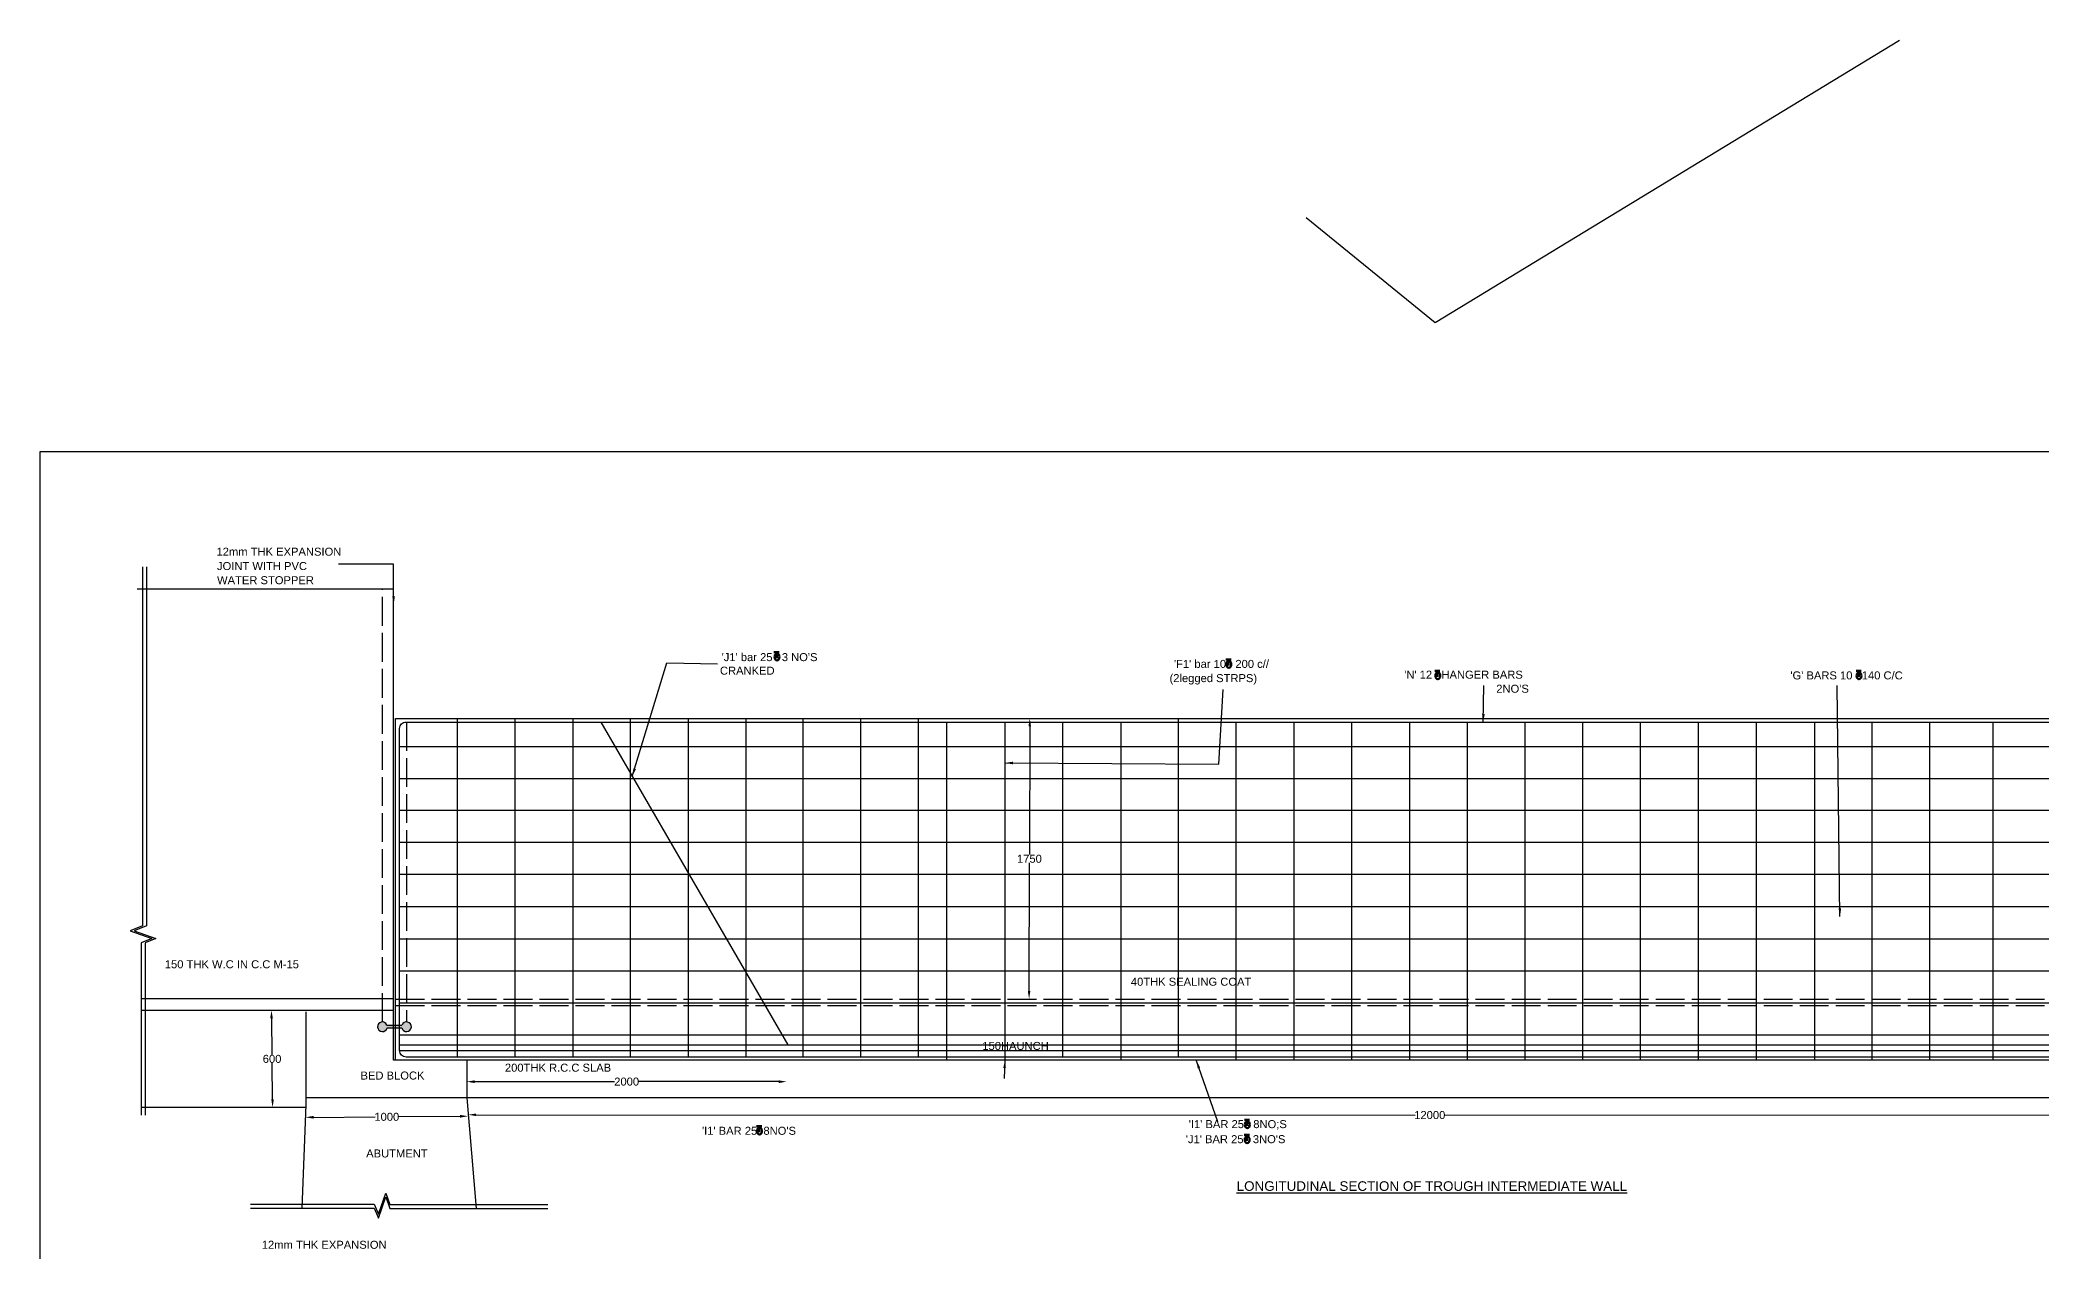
# Model space of a CAD drawing. Header units: millimetres. Extents: x 485 to 20545, y 686 to 18442.
# Drawn here: x 485 to 12996, y 10871 to 18442 of the extents above; entities that cross this region are included whole.
import ezdxf

# ---------------------------------------------------------------- set-up
doc = ezdxf.new("R2010")
doc.units = ezdxf.units.MM
doc.header["$MEASUREMENT"] = 0
doc.linetypes.add('ACAD_ISO02W100', pattern=[15, 12, -3])
for name, color, linetype in [('DIM', 7, 'Continuous'), ('DWG', 7, 'Continuous'), ('TEXT', 7, 'Continuous')]:
    doc.layers.add(name, color=color, linetype=linetype)
doc.styles.get("Standard").update_dxf_attribs({"font": 'arial.ttf'})
doc.dimstyles.get("Standard").update_dxf_attribs({"dimtxt": 50, "dimasz": 50, "dimexe": 0.18, "dimexo": 0.0625, "dimgap": 0.09, "dimtad": 0, "dimtih": 1, "dimtoh": 1, "dimdec": 0, "dimzin": 0, "dimdsep": 46, "dimtxsty": 'Standard', "dimcen": 0.09, "dimse1": 1, "dimse2": 1, "dimadec": 0, "dimazin": 0, "dimtfac": 1, "dimtdec": 0, "dimtofl": 0, "dimtmove": 0, "dimatfit": 3, "dimfxl": 1, "dimtolj": 1, "dimtzin": 0, "dimarcsym": 0})

# ---------------------------------------------------------------- blocks, each defined once
blk = doc.blocks.new('*D2')
at = {"layer": 'Defpoints', "color": 0, "transparency": 16777216}
for p in [(2144, 11725), (3160, 11732), (3160, 11719)]:
    blk.add_point(p, dxfattribs=at)
at = {"layer": 'DIM', "color": 0, "lineweight": -2, "transparency": 16777216}
for p, q in [((2194, 11712), (2580, 11715)), ((3110, 11718), (2725, 11716))]:
    blk.add_line(p, q, dxfattribs=at)
at = {"layer": 'DIM', "color": 0, "transparency": 16777216}
for points in [[(2194, 11721), (2194, 11704), (2144, 11712)], [(3110, 11727), (3110, 11710), (3160, 11719)]]:
    blk.add_solid(points, dxfattribs=at)
at = {"layer": 'DIM', "color": 0, "transparency": 16777216, "insert": (2652, 11715), "char_height": 50, "attachment_point": 5}
blk.add_mtext('\\A1;1000', dxfattribs=at)
blk = doc.blocks.new('*D3')
at = {"layer": 'Defpoints', "color": 0, "transparency": 16777216}
for p in [(1929, 12380), (1936, 11774), (1938, 11774)]:
    blk.add_point(p, dxfattribs=at)
at = {"layer": 'DIM', "color": 0, "lineweight": -2, "transparency": 16777216}
for p, q in [((1932, 12330), (1934, 12103)), ((1938, 11824), (1935, 12051))]:
    blk.add_line(p, q, dxfattribs=at)
at = {"layer": 'DIM', "color": 0, "transparency": 16777216}
for points in [[(1940, 12330), (1923, 12330), (1931, 12380)], [(1946, 11824), (1930, 11824), (1938, 11774)]]:
    blk.add_solid(points, dxfattribs=at)
at = {"layer": 'DIM', "color": 0, "transparency": 16777216, "insert": (1935, 12077), "char_height": 50, "attachment_point": 5}
blk.add_mtext('\\A1;600', dxfattribs=at)
blk = doc.blocks.new('*D4')
at = {"layer": 'Defpoints', "color": 0, "transparency": 16777216}
for p in [(3151, 11919), (5151, 11935), (5151, 11919)]:
    blk.add_point(p, dxfattribs=at)
at = {"layer": 'DIM', "color": 0, "lineweight": -2, "transparency": 16777216}
for p, q in [((3201, 11935), (4076, 11935)), ((5101, 11935), (4226, 11935))]:
    blk.add_line(p, q, dxfattribs=at)
at = {"layer": 'DIM', "color": 0, "transparency": 16777216}
for points in [[(3201, 11943), (3201, 11926), (3151, 11935)], [(5101, 11943), (5101, 11926), (5151, 11935)]]:
    blk.add_solid(points, dxfattribs=at)
at = {"layer": 'DIM', "color": 0, "transparency": 16777216, "insert": (4151, 11935), "char_height": 50, "attachment_point": 5}
blk.add_mtext('\\A1;2000', dxfattribs=at)
blk = doc.blocks.new('*D5')
at = {"layer": 'Defpoints', "color": 0, "transparency": 16777216}
for p in [(3160, 11719), (15179, 11723), (15179, 11713)]:
    blk.add_point(p, dxfattribs=at)
at = {"layer": 'DIM', "color": 0, "lineweight": -2, "transparency": 16777216}
for p, q in [((3210, 11728), (9078, 11726)), ((15129, 11723), (9261, 11726))]:
    blk.add_line(p, q, dxfattribs=at)
at = {"layer": 'DIM', "color": 0, "transparency": 16777216}
for points in [[(3210, 11736), (3210, 11720), (3160, 11728)], [(15129, 11731), (15129, 11715), (15179, 11723)]]:
    blk.add_solid(points, dxfattribs=at)
at = {"layer": 'DIM', "color": 0, "transparency": 16777216, "insert": (9170, 11726), "char_height": 50, "attachment_point": 5}
blk.add_mtext('\\A1;12000', dxfattribs=at)
blk = doc.blocks.new('*D35')
at = {"layer": 'Defpoints', "color": 0, "transparency": 16777216}
for p in [(6645, 14204), (6641, 12451), (6666, 12451)]:
    blk.add_point(p, dxfattribs=at)
at = {"layer": 'TEXT', "color": 0, "lineweight": -2, "transparency": 16777216}
for p, q in [((6670, 14154), (6668, 13353)), ((6666, 12501), (6668, 13302))]:
    blk.add_line(p, q, dxfattribs=at)
at = {"layer": 'TEXT', "color": 0, "transparency": 16777216}
for points in [[(6662, 14154), (6678, 14154), (6670, 14204)], [(6658, 12501), (6674, 12501), (6666, 12451)]]:
    blk.add_solid(points, dxfattribs=at)
at = {"layer": 'TEXT', "color": 0, "transparency": 16777216, "insert": (6668, 13327), "char_height": 50, "attachment_point": 5}
blk.add_mtext('\\A1;1750', dxfattribs=at)

msp = doc.modelspace()

# ---------------------------------------------------------------- hatches: boundary and pattern name
at = {"layer": 'DWG'}
h = msp.add_hatch(color=256, dxfattribs=at)
h.paths.add_polyline_path([(2746.9, 12288.7), (2732.3, 12288.7), (2732.3, 12271.3), (2745.5, 12271.3, 6.7947231)])
h.paths.add_polyline_path([(2732.3, 12288.7), (2706.8, 12288.7), (2706.8, 12271.3), (2732.3, 12271.3)])
h.paths.add_polyline_path([(2706.8, 12288.7), (2694.4, 12288.7), (2694.4, 12271.3), (2706.8, 12271.3)])
h.paths.add_polyline_path([(2694.4, 12288.7), (2652.7, 12288.7, 6.7947231), (2654.1, 12271.3), (2694.4, 12271.3)])

# ---------------------------------------------------------------- linework, layer by layer
msp.add_lwpolyline([(8397.6, 17333), (9204.6, 16678), (12104.6, 18441.6)])
msp.add_lwpolyline([(20545.5, 686.8), (484.9, 686.8), (484.9, 15870.8), (20545.5, 15870.8)], close=True)
for points in [[(1125.4, 15150.2), (1125.4, 12909.3), (1048.5, 12877.1), (1183.8, 12828.7), (1116.8, 12801.4), (1116.8, 11724.6)], [(1150.2, 15150.2), (1150.2, 12909.3), (1073.4, 12877.1), (1208.6, 12828.7), (1141.6, 12801.4), (1141.6, 11724.6)], [(2706.8, 12069.8), (2694.4, 12069.8), (2694.4, 15011.4), (1091.9, 15011.4)], [(3091.2, 14203.9), (3091.2, 12088.5)], [(3452.8, 14203.9), (3452.8, 12088.5)], [(3814, 14203.9), (3814, 12088.5)], [(3989.1, 14181.6), (5157.3, 12165.7)], [(4173.5, 14203.9), (4173.5, 12088.5)], [(4535.3, 14203.9), (4535.3, 12088.5)], [(4894.8, 14203.9), (4894.8, 12088.5)], [(5251.5, 14203.9), (5251.5, 12088.5)], [(5611.9, 14203.9), (5611.9, 12088.5)], [(5972.4, 14203.9), (5972.4, 12088.5)], [(6150.5, 14181.6), (6150.5, 12069.8)], [(6514.7, 14181.6), (6514.7, 12069.8)], [(6876.5, 12088.5), (6876.5, 14181.6)], [(7238.4, 14181.6), (7238.4, 12069.8)], [(7597.5, 14203.9), (7597.5, 12088.5)], [(7957.6, 14181.6), (7957.6, 12069.8)], [(8319.6, 14181.6), (8319.6, 12069.8)], [(8680.9, 14181.6), (8680.9, 12069.8)], [(9042.3, 14181.6), (9042.3, 12069.8)], [(9403.9, 14181.6), (9403.9, 12069.8)], [(9763.5, 14181.6), (9763.5, 12069.8)], [(10124.9, 14181.6), (10124.9, 12069.8)], [(10485.1, 14181.6), (10485.1, 12069.8)], [(10847.6, 14181.6), (10847.6, 12069.8)], [(11209.6, 14181.6), (11209.6, 12069.8)], [(11573.5, 14181.6), (11573.5, 12069.8)], [(11932.5, 14181.6), (11932.5, 12069.8)], [(12292, 14181.6), (12292, 12069.8)], [(12689.3, 14181.6), (12689.3, 12069.8)], [(2732.3, 14028.4), (15602.1, 14028.4)], [(2732.3, 13829.2), (15602.1, 13829.2)], [(2732.3, 13630.2), (15602.1, 13630.2)], [(2732.3, 13430.6), (15602.1, 13430.6)], [(2732.3, 13230.4), (15602.1, 13230.4)], [(2732.3, 13029.9), (15602.1, 13029.9)], [(2732.3, 12827.4), (15602.1, 12827.4)], [(2732.3, 12627), (15602.1, 12627)], [(2694.4, 12452.6), (1116.8, 12452.6)], [(2732.3, 12427.4), (15602.1, 12427.4)], [(2694.4, 12379.8), (1116.8, 12379.8)], [(2146.8, 12371), (2146.8, 11789.8), (2122, 11144.8)], [(2652.7, 12288.7), (2746.9, 12288.7)], [(2654.1, 12271.3), (2745.5, 12271.3)], [(2732.3, 12227.1), (15602.1, 12227.1)], [(2732.3, 12165.7), (15602.1, 12165.7)], [(2732.3, 12128.5), (6514.7, 12128.5)], [(3151.2, 12067.1), (3151.2, 11833.9), (3210.9, 11143.2)], [(6513.3, 12128.5), (15602.1, 12128.5)], [(2146.2, 11773.9), (1116.8, 11773.9)], [(2146.8, 11835), (16234.7, 11835)], [(1799.7, 11169.2), (2573.8, 11169.2), (2599.9, 11107.4), (2645.6, 11239.2), (2671.6, 11167.6), (3659.1, 11167.6)], [(1799.7, 11144.8), (2573.8, 11144.8), (2599.9, 11082.9), (2645.6, 11214.8), (2671.6, 11143.2), (3659.1, 11143.2)]]:
    msp.add_lwpolyline(points, dxfattribs=at)
at = {"layer": 'DWG', "linetype": 'ACAD_ISO02W100', "ltscale": 15}
for points in [[(2626.1, 12307.9), (2626.1, 15016.3)], [(2774.4, 14181.6), (2774.4, 12307.9)], [(2706.8, 12450.8), (15626.6, 12450.8)], [(2706.8, 12411.5), (15626.6, 12411.5)]]:
    msp.add_lwpolyline(points, dxfattribs=at)
at = {"layer": 'DWG'}
msp.add_lwpolyline([(2706.8, 14203.9), (15626.6, 14203.9), (15626.6, 12069.8), (2706.8, 12069.8)], close=True, dxfattribs=at)
msp.add_lwpolyline([(2772.3, 14181.6), (15562.1, 14181.6, -0.4142136), (15602.1, 14141.6), (15602.1, 12128.5, -0.4142136), (15562.1, 12088.5), (2772.3, 12088.5, -0.4142136), (2732.3, 12128.5), (2732.3, 14141.6, -0.4142136)], format="xyb", close=True, dxfattribs=at)
for centre, start, end in [((2624.4, 12277.6), 21.44311, 347.95394), ((2775.2, 12277.6), 192.04606, 158.55689)]:
    msp.add_arc(centre, 30.3, start, end, dxfattribs=at)
at = {"layer": 'TEXT', "lineweight": 60}
for points in [[(5071.6, 14618), (5103.7, 14618)], [(5088.8, 14618), (5088.8, 14581)], [(7895.8, 14572), (7927.9, 14572)], [(7913, 14572), (7913, 14535)], [(9201.5, 14500.4), (9233.5, 14500.4)], [(9218.6, 14500.4), (9218.6, 14463.4)], [(11833.8, 14500.2), (11865.9, 14500.2)], [(11851, 14500.2), (11851, 14463.2)], [(4962.9, 11657.1), (4995, 11657.1)], [(4980, 11657.1), (4980, 11620.1)], [(8011.4, 11696), (8043.5, 11696)], [(8028.6, 11696), (8028.6, 11659)], [(8010.4, 11602.5), (8042.5, 11602.5)], [(8027.6, 11602.5), (8027.6, 11565.5)]]:
    msp.add_lwpolyline(points, dxfattribs=at)
for centre in [(5090.2, 14588.2), (7914.3, 14542.2), (9220, 14470.6), (11852.3, 14470.4), (4981.4, 11627.2), (8029.9, 11666.2), (8028.9, 11572.6)]:
    msp.add_ellipse(centre, major_axis=(0, 21.5), ratio=0.7059224, dxfattribs=at)

# ---------------------------------------------------------------- texts
at = {"layer": 'TEXT'}
for s, height, p in [('12mm THK EXPANSION', 50, (1587.7, 15220.6)), ('JOINT WITH PVC', 50, (1590.7, 15130.8)), ('WATER STOPPER', 50, (1591.2, 15042.4)), ('CRANKED', 50, (4733.9, 14477.4)), ("'J1' bar 25   3 NO'S", 50, (4744.5, 14561.9)), ("'F1' bar 10   200 c//", 50, (7571.4, 14519.5)), ('(2legged STRPS)', 50, (7543.6, 14430.7)), ("'N' 12   HANGER BARS", 50, (9010.5, 14452.3)), ("2NO'S", 50, (9585.6, 14364.4)), ("'G' BARS 10   140 C/C", 50, (11423.8, 14447.7)), ('150 THK W.C IN C.C M-15', 50, (1264.7, 12643.2)), ('40THK SEALING COAT', 50, (7301.9, 12534.1)), ('150HAUNCH', 50, (6373.7, 12133.1)), ('200THK R.C.C SLAB', 50, (3390.1, 11997.1)), ('BED BLOCK', 50, (2487.6, 11948)), ("'I1' BAR 25  8NO'S", 50, (4621.8, 11603)), ("'I1' BAR 25   8NO;S", 50, (7663.8, 11644.6)), ('ABUTMENT', 50, (2523.1, 11461.5)), ("'J1' BAR 25   3NO'S", 50, (7645.5, 11550.6)), ('%%ULONGITUDINAL SECTION OF TROUGH INTERMEDIATE WALL', 60.001, (7963.1, 11252.7)), ('12mm THK EXPANSION', 50, (1870.7, 10891))]:
    msp.add_text(s, height=height, dxfattribs=at).set_placement(p)

# ---------------------------------------------------------------- dimensions: what is measured, and where the dimension line sits
at = {"layer": 'DIM'}
for p1, p2, distance, text, picture, middle in [((1928.8, 12379.8), (1936.3, 11773.9), 2.2, '600', '*D3', (1934.7, 12076.9)), ((2144.4, 11725.2), (3160, 11731.9), -13.3, '1000', '*D2', (2652.3, 11715.2)), ((3160.1, 11718.6), (15179.1, 11713.5), 9.5, '12000', '*D5', (9169.6, 11725.6))]:
    dim = msp.add_aligned_dim(p1=p1, p2=p2, distance=distance, text=text, dimstyle='Standard', dxfattribs=at)
    dim.commit()
    dim.dimension.update_dxf_attribs({"geometry": picture, "text_midpoint": middle})
dim = msp.add_aligned_dim(p1=(3151.2, 11919.3), p2=(5151.3, 11919.3), distance=15.5, dimstyle='Standard', dxfattribs=at)
dim.commit()
dim.dimension.update_dxf_attribs({"geometry": '*D4', "text_midpoint": (4151.2, 11934.7)})
at = {"layer": 'TEXT'}
dim = msp.add_aligned_dim(p1=(6645, 14203.9), p2=(6640.8, 12450.8), distance=25.2, text='1750', dimstyle='Standard', dxfattribs=at)
dim.commit()
dim.dimension.update_dxf_attribs({"geometry": '*D35', "text_midpoint": (6668.1, 13327.3)})

# ---------------------------------------------------------------- leaders
msp.add_leader([(7710.9, 12067.9), (7842.9, 11685.6)], dimstyle='Standard', override={"dimgap": 0.09, "dimtad": 0})
at = {"layer": 'DIM'}
msp.add_leader([(6514.7, 12069.8), (6510.2, 11954.4)], dimstyle='Standard', override={"dimgap": 0.09, "dimtad": 0}, dxfattribs=at)
at = {"layer": 'TEXT'}
for points in [[(2694.4, 14916), (2694.4, 15167.8), (2350.8, 15167.8)], [(4186, 13841.8), (4402.3, 14551.6), (4719.3, 14544.1)], [(9504.3, 14181.6), (9508, 14410.6)], [(11733.5, 12967.2), (11715.2, 14410.1)], [(6514.7, 13925.8), (7852.2, 13918.5), (7877.9, 14384.7)]]:
    msp.add_leader(points, dimstyle='Standard', override={"dimgap": 0.09, "dimtad": 0}, dxfattribs=at)

doc.saveas('drawing.dxf')
